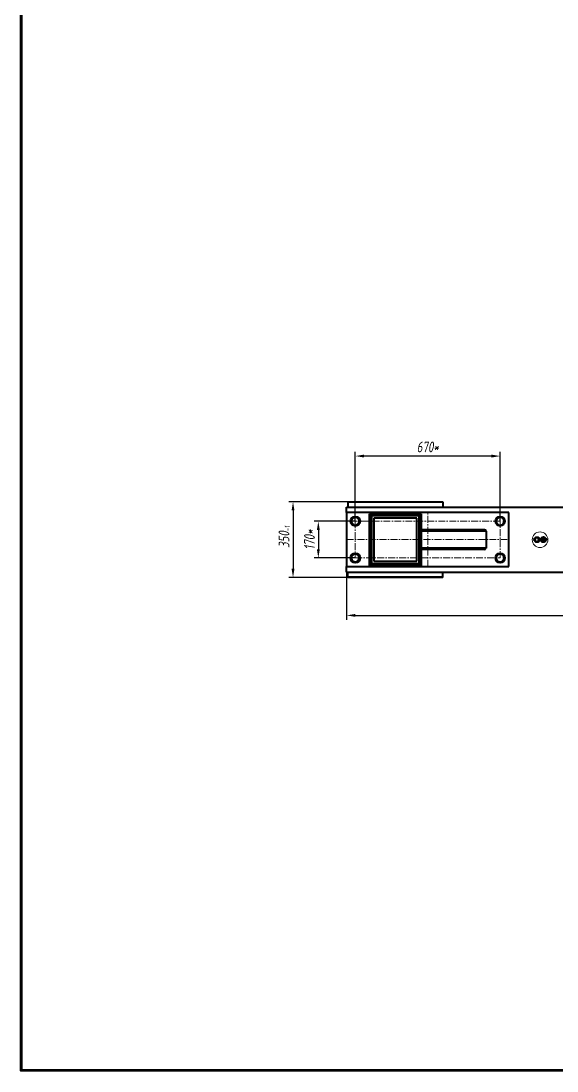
# Model space of a CAD drawing. Header units: millimetres. Extents: x 46486 to 69721, y 30372 to 52690.
# Drawn here: x 58041 to 60520, y 30372 to 35233 of the extents above; entities that cross this region are included whole.
import ezdxf

# ---------------------------------------------------------------- set-up
doc = ezdxf.new("R2010")
doc.units = ezdxf.units.MM
doc.linetypes.add('CENTER', pattern=[50.8, 31.75, -6.35, 6.35, -6.35])
doc.layers.add('РАЗМЕРЫ', color=7, linetype='Continuous', lineweight=18)
doc.styles.get("Standard").update_dxf_attribs({"font": 'simplex.shx', "width": 0.7, "oblique": 10})
doc.dimstyles.new('Stand10', dxfattribs={"dimtxt": 50, "dimasz": 40, "dimexe": 20, "dimexo": 0, "dimgap": 16, "dimtad": 1, "dimdec": 0, "dimzin": 0, "dimdsep": 46, "dimtxsty": 'Standard', "dimcen": 0, "dimadec": 0, "dimazin": 0, "dimtfac": 1, "dimtdec": 0, "dimtmove": 0, "dimatfit": 3, "dimfxl": 0.18, "dimtolj": 1, "dimtzin": 0, "dimarcsym": 0})
doc.dimstyles.new('Stand5', dxfattribs={"dimtxt": 25, "dimasz": 20, "dimexe": 10, "dimexo": 0, "dimgap": 8, "dimtad": 1, "dimdec": 0, "dimzin": 0, "dimdsep": 46, "dimtxsty": 'Standard', "dimcen": 0, "dimadec": 0, "dimazin": 0, "dimtfac": 1, "dimtdec": 0, "dimtmove": 0, "dimatfit": 3, "dimfxl": 0.18, "dimtolj": 1, "dimtzin": 0, "dimarcsym": 0})

# ---------------------------------------------------------------- blocks, each defined once
blk = doc.blocks.new('*D6524')
at = {"layer": 'РАЗМЕРЫ', "color": 0, "lineweight": 18, "insert": (59273.3, 32882), "char_height": 25, "attachment_point": 5, "rotation": 89.8985}
blk.add_mtext('\\A1;-1', dxfattribs=at)
blk = doc.blocks.new('*D6546')
at = {"layer": 'DEFPOINTS', "color": 0, "lineweight": 18}
for p in [(59587.2, 32916.8), (59416.2, 32746.8), (59587.2, 32746.8)]:
    blk.add_point(p, dxfattribs=at)
at = {"layer": 'РАЗМЕРЫ', "color": 0, "lineweight": -2}
for p, q in [((59587.2, 32916.8), (59396.2, 32916.8)), ((59416.2, 32876.8), (59416.2, 32786.8)), ((59587.2, 32746.8), (59396.2, 32746.8))]:
    blk.add_line(p, q, dxfattribs=at)
at = {"layer": 'РАЗМЕРЫ', "color": 0, "lineweight": 18}
for points in [[(59422.9, 32876.8), (59409.6, 32876.8), (59416.2, 32916.8)], [(59409.6, 32786.8), (59422.9, 32786.8), (59416.2, 32746.8)]]:
    blk.add_solid(points, dxfattribs=at)
at = {"layer": 'РАЗМЕРЫ', "color": 0, "lineweight": 18, "insert": (59375.2, 32831.8), "char_height": 50, "attachment_point": 5, "rotation": 90}
blk.add_mtext('\\A1;170*', dxfattribs=at)
blk = doc.blocks.new('*D6548')
at = {"layer": 'DEFPOINTS', "color": 0, "lineweight": 18}
for p in [(59587.2, 33218.6), (59587.2, 32916.8), (60257.2, 32916.8)]:
    blk.add_point(p, dxfattribs=at)
at = {"layer": 'РАЗМЕРЫ', "color": 0, "lineweight": -2}
for p, q in [((59587.2, 32916.8), (59587.2, 33238.6)), ((60217.2, 33218.6), (59627.2, 33218.6)), ((60257.2, 32916.8), (60257.2, 33238.6))]:
    blk.add_line(p, q, dxfattribs=at)
at = {"layer": 'РАЗМЕРЫ', "color": 0, "lineweight": 18}
for points in [[(59627.2, 33225.2), (59627.2, 33211.9), (59587.2, 33218.6)], [(60217.2, 33211.9), (60217.2, 33225.2), (60257.2, 33218.6)]]:
    blk.add_solid(points, dxfattribs=at)
at = {"layer": 'РАЗМЕРЫ', "color": 0, "lineweight": 18, "insert": (59922.2, 33261), "char_height": 50, "attachment_point": 5}
blk.add_mtext('\\A1;670*', dxfattribs=at)
blk = doc.blocks.new('*D6550')
at = {"layer": 'DEFPOINTS', "color": 0, "lineweight": 18}
for p in [(59552.2, 33007.3), (59299.1, 32656.9), (59552.2, 32656.9)]:
    blk.add_point(p, dxfattribs=at)
at = {"layer": 'РАЗМЕРЫ', "color": 0, "lineweight": -2}
for p, q in [((59552.2, 33007.3), (59279.1, 33007.3)), ((59299.1, 32967.3), (59299.1, 32696.9)), ((59552.2, 32656.9), (59279.1, 32656.9))]:
    blk.add_line(p, q, dxfattribs=at)
at = {"layer": 'РАЗМЕРЫ', "color": 0, "lineweight": 18}
for points in [[(59305.8, 32967.3), (59292.5, 32967.3), (59299.1, 33007.3)], [(59292.5, 32696.9), (59305.8, 32696.9), (59299.1, 32656.9)]]:
    blk.add_solid(points, dxfattribs=at)
at = {"layer": 'РАЗМЕРЫ', "color": 0, "lineweight": 18, "insert": (59257.1, 32832.1), "char_height": 50, "attachment_point": 5, "rotation": 90}
blk.add_mtext('\\A1;350', dxfattribs=at)
blk = doc.blocks.new('*D6557')
at = {"layer": 'DEFPOINTS', "color": 0, "lineweight": 18}
for p in [(59547.2, 32707.3), (62127.2, 32707.3), (62127.2, 32481)]:
    blk.add_point(p, dxfattribs=at)
at = {"layer": 'РАЗМЕРЫ', "color": 0, "lineweight": -2}
for p, q in [((59547.2, 32707.3), (59547.2, 32461)), ((62127.2, 32707.3), (62127.2, 32461)), ((59587.2, 32481), (62087.2, 32481))]:
    blk.add_line(p, q, dxfattribs=at)
at = {"layer": 'РАЗМЕРЫ', "color": 0, "lineweight": 18}
for points in [[(59587.2, 32487.6), (59587.2, 32474.3), (59547.2, 32481)], [(62087.2, 32474.3), (62087.2, 32487.6), (62127.2, 32481)]]:
    blk.add_solid(points, dxfattribs=at)
at = {"layer": 'РАЗМЕРЫ', "color": 0, "lineweight": 18, "insert": (60855.7, 32525), "char_height": 50, "attachment_point": 5}
blk.add_mtext('\\A1;2580', dxfattribs=at)

msp = doc.modelspace()

# ---------------------------------------------------------------- linework, layer by layer
at = {"color": 7, "linetype": 'Continuous', "lineweight": 40}
for p, q in [((59552.22, 33007.28), (59992.22, 33007.28)), ((59552.22, 33007.28), (59552.22, 33006.34)), ((59552.22, 33006.34), (59992.22, 33006.34)), ((59552.22, 33006.34), (59552.22, 32981.84)), ((59992.22, 33007.28), (59992.22, 33006.34)), ((59992.22, 33006.34), (59992.22, 32981.84)), ((59547.22, 32956.84), (59547.22, 32981.84)), ((59547.22, 32981.84), (60562.22, 32981.84)), ((59547.22, 32956.84), (59547.22, 32706.84)), ((60297.22, 32956.84), (59547.22, 32956.84)), ((60297.22, 32706.84), (60297.22, 32956.84)), ((59652.22, 32951.84), (59892.22, 32951.84)), ((59652.22, 32951.84), (59660.22, 32943.84)), ((59652.22, 32711.84), (59652.22, 32951.84)), ((59884.22, 32943.84), (59660.22, 32943.84)), ((59660.22, 32943.84), (59660.22, 32719.84)), ((59882.22, 32941.84), (59662.22, 32941.84)), ((59662.22, 32941.84), (59662.22, 32721.84)), ((59872.22, 32931.84), (59672.22, 32931.84)), ((59672.22, 32931.84), (59672.22, 32731.84)), ((59872.22, 32731.84), (59872.22, 32931.84)), ((59882.22, 32721.84), (59882.22, 32941.84)), ((59884.22, 32943.84), (59892.22, 32951.84)), ((59884.22, 32719.84), (59884.22, 32943.84)), ((59892.22, 32951.84), (59892.22, 32711.84)), ((60185.32, 32876.84), (59892.22, 32876.84)), ((60192.06, 32870.84), (59892.22, 32870.84)), ((60192.06, 32870.84), (60192.06, 32792.84)), ((60448.59, 32833.84), (60456.32, 32833.84)), ((60465.85, 32832.04), (60448.59, 32832.04)), ((60452.19, 32830.24), (60462.25, 32830.24)), ((60462.25, 32828.44), (60452.19, 32828.44)), ((60455.79, 32826.64), (60458.65, 32826.64)), ((60458.65, 32824.84), (60455.79, 32824.84)), ((60456.32, 32837.94), (60456.32, 32833.84)), ((60458.12, 32837.94), (60458.12, 32833.84)), ((60458.12, 32833.84), (60465.85, 32833.84)), ((60192.06, 32792.84), (59892.22, 32792.84)), ((60185.32, 32786.84), (59892.22, 32786.84)), ((59652.22, 32711.84), (59660.22, 32719.84)), ((59660.22, 32719.84), (59884.22, 32719.84)), ((59662.22, 32721.84), (59882.22, 32721.84)), ((59672.22, 32731.84), (59872.22, 32731.84)), ((59884.22, 32719.84), (59892.22, 32711.84)), ((59547.22, 32681.84), (59547.22, 32706.84)), ((59547.22, 32706.84), (60297.22, 32706.84)), ((59547.22, 32681.84), (60562.22, 32681.84)), ((59552.22, 32657.33), (59552.22, 32681.84)), ((59892.22, 32711.84), (59652.22, 32711.84)), ((59992.22, 32657.33), (59992.22, 32681.84)), ((59992.22, 32657.33), (59552.22, 32657.33)), ((59552.22, 32656.39), (59552.22, 32657.33)), ((59992.22, 32656.39), (59552.22, 32656.39)), ((59992.22, 32656.39), (59992.22, 32657.33))]:
    msp.add_line(p, q, dxfattribs=at)
for centre, radius in [((59587.22, 32916.84), 22), ((60257.22, 32916.84), 22), ((60427.22, 32831.84), 12), ((60457.22, 32831.84), 12.5), ((59587.22, 32746.84), 22), ((60257.22, 32746.84), 22)]:
    msp.add_circle(centre, radius, dxfattribs=at)
at = {"color": 7, "linetype": 'Continuous', "lineweight": 18}
msp.add_circle((60441.83, 32831.23), 36.35, dxfattribs=at)
at = {"color": 7, "linetype": 'Continuous', "lineweight": 40}
for centre, radius, start, end in [((59587.22, 32916.84), 18, 120, 180), ((59587.22, 32916.84), 18, 180, 240), ((59587.22, 32916.84), 18, 60, 120), ((59587.22, 32916.84), 18, 0, 60), ((59587.22, 32916.84), 18, 300, 0), ((60257.22, 32916.84), 18, 156.8699, 216.8699), ((60257.22, 32916.84), 18, 96.8699, 156.8699), ((60257.22, 32916.84), 18, 36.8699, 96.8699), ((60257.22, 32916.84), 18, 276.8699, 336.8699), ((60257.22, 32916.84), 18, 336.8699, 36.8699), ((59587.22, 32916.84), 18, 240, 300), ((60257.22, 32916.84), 18, 216.8699, 276.8699), ((60427.22, 32831.84), 9, 120, 180), ((60427.22, 32831.84), 9, 180, 240), ((60427.22, 32831.84), 9, 60, 120), ((60427.22, 32831.84), 9, 240, 300), ((60427.22, 32831.84), 9, 0, 60), ((60427.22, 32831.84), 9, 300, 0), ((60448.59, 32832.94), 0.9, 90, 180), ((60448.59, 32832.94), 0.9, 180, 270), ((60452.19, 32829.34), 0.9, 90, 180), ((60452.19, 32829.34), 0.9, 180, 270), ((60455.79, 32825.74), 0.9, 90, 180), ((60455.79, 32825.74), 0.9, 180, 270), ((60457.22, 32837.94), 0.9, 90, 180), ((60457.22, 32837.94), 0.9, 0, 90), ((60458.65, 32825.74), 0.9, 0, 90), ((60458.65, 32825.74), 0.9, 270, 0), ((60462.25, 32829.34), 0.9, 0, 90), ((60462.25, 32829.34), 0.9, 270, 0), ((60465.85, 32832.94), 0.9, 0, 90), ((60465.85, 32832.94), 0.9, 270, 0), ((59587.22, 32746.84), 18, 70.86263, 130.86263), ((59587.22, 32746.84), 18, 10.86263, 70.86263), ((60257.22, 32746.84), 18, 83.31178, 143.31178), ((60257.22, 32746.84), 18, 23.31178, 83.31178), ((59587.22, 32746.84), 18, 130.86263, 190.86263), ((59587.22, 32746.84), 18, 190.86263, 250.86263), ((59587.22, 32746.84), 18, 250.86263, 310.86263), ((59587.22, 32746.84), 18, 310.86263, 10.86263), ((60257.22, 32746.84), 18, 143.31178, 203.31178), ((60257.22, 32746.84), 18, 203.31178, 263.31178), ((60257.22, 32746.84), 18, 263.31178, 323.31178), ((60257.22, 32746.84), 18, 323.31178, 23.31178)]:
    msp.add_arc(centre, radius, start, end, dxfattribs=at)
for centre, start_param, end_param in [((60185.32, 32870.84), 3.1415927, 4.712389), ((60185.32, 32792.84), 1.5707963, 3.1415927)]:
    msp.add_ellipse(centre, major_axis=(-6.75, 0), ratio=0.8892878, start_param=start_param, end_param=end_param, dxfattribs=at)
for points, knots in [([(59578.22, 32932.42), (59578.01, 32932.3), (59576.39, 32931.37), (59573.35, 32929.61), (59570.61, 32928.03), (59569.22, 32927.23)], [0, 0, 0, 0, 0.0701071, 0.5307932, 1, 1, 1, 1]), ([(59569.22, 32927.23), (59569.22, 32926.46), (59569.22, 32924.39), (59569.22, 32920.93), (59569.22, 32918.21), (59569.22, 32916.84)], [0, 0, 0, 0, 0.2266598, 0.6108508, 1, 1, 1, 1]), ([(59569.22, 32916.84), (59569.22, 32915.98), (59569.22, 32913.8), (59569.22, 32910.31), (59569.22, 32907.74), (59569.22, 32906.44)], [0, 0, 0, 0, 0.2441807, 0.6200371, 1, 1, 1, 1]), ([(59587.22, 32937.62), (59585.76, 32936.78), (59582.81, 32935.07), (59579.76, 32933.31), (59578.22, 32932.42)], [0, 0, 0, 0, 0.495458, 1, 1, 1, 1]), ([(59596.22, 32932.42), (59596.01, 32932.55), (59594.39, 32933.48), (59591.35, 32935.24), (59588.61, 32936.82), (59587.22, 32937.62)], [0, 0, 0, 0, 0.0701071, 0.5307932, 1, 1, 1, 1]), ([(59605.22, 32927.23), (59603.76, 32928.07), (59600.81, 32929.78), (59597.76, 32931.54), (59596.22, 32932.42)], [0, 0, 0, 0, 0.495458, 1, 1, 1, 1]), ([(59605.22, 32916.84), (59605.22, 32918.19), (59605.22, 32920.91), (59605.22, 32924.37), (59605.22, 32926.46), (59605.22, 32927.23)], [0, 0, 0, 0, 0.3838711, 0.7733407, 1, 1, 1, 1]), ([(59605.22, 32906.44), (59605.22, 32907.72), (59605.22, 32910.29), (59605.22, 32913.78), (59605.22, 32915.98), (59605.22, 32916.84)], [0, 0, 0, 0, 0.3761823, 0.7558189, 1, 1, 1, 1]), ([(60240.67, 32923.91), (60240.57, 32923.68), (60239.84, 32921.97), (60238.46, 32918.73), (60237.22, 32915.82), (60236.59, 32914.35)], [0, 0, 0, 0, 0.0701071, 0.5307932, 1, 1, 1, 1]), ([(60236.59, 32914.35), (60237.05, 32913.74), (60238.29, 32912.08), (60240.37, 32909.31), (60242, 32907.13), (60242.82, 32906.04)], [0, 0, 0, 0, 0.2266598, 0.6108508, 1, 1, 1, 1]), ([(60244.75, 32933.46), (60244.09, 32931.91), (60242.75, 32928.78), (60241.37, 32925.54), (60240.67, 32923.91)], [0, 0, 0, 0, 0.495458, 1, 1, 1, 1]), ([(60255.07, 32934.71), (60254.83, 32934.68), (60252.97, 32934.45), (60249.48, 32934.03), (60246.34, 32933.66), (60244.75, 32933.46)], [0, 0, 0, 0, 0.0701071, 0.5307932, 1, 1, 1, 1]), ([(60265.39, 32935.95), (60263.71, 32935.75), (60260.33, 32935.34), (60256.83, 32934.92), (60255.07, 32934.71)], [0, 0, 0, 0, 0.495458, 1, 1, 1, 1]), ([(60271.62, 32927.64), (60270.81, 32928.72), (60269.18, 32930.89), (60267.1, 32933.66), (60265.85, 32935.34), (60265.39, 32935.95)], [0, 0, 0, 0, 0.3838711, 0.7733407, 1, 1, 1, 1]), ([(60269.69, 32900.21), (60270.36, 32901.76), (60271.7, 32904.89), (60273.08, 32908.13), (60273.78, 32909.77)], [0, 0, 0, 0, 0.495458, 1, 1, 1, 1]), ([(60277.86, 32919.32), (60277.09, 32920.35), (60275.55, 32922.4), (60273.45, 32925.2), (60272.14, 32926.95), (60271.62, 32927.64)], [0, 0, 0, 0, 0.3761823, 0.7558189, 1, 1, 1, 1]), ([(60273.78, 32909.77), (60273.87, 32909.99), (60274.61, 32911.71), (60275.99, 32914.94), (60277.23, 32917.85), (60277.86, 32919.32)], [0, 0, 0, 0, 0.0701071, 0.5307932, 1, 1, 1, 1]), ([(59569.22, 32906.44), (59570.69, 32905.6), (59573.64, 32903.9), (59576.68, 32902.14), (59578.22, 32901.25)], [0, 0, 0, 0, 0.495458, 1, 1, 1, 1]), ([(59578.22, 32901.25), (59578.44, 32901.12), (59580.05, 32900.19), (59583.1, 32898.43), (59585.84, 32896.85), (59587.22, 32896.05)], [0, 0, 0, 0, 0.0701071, 0.5307932, 1, 1, 1, 1]), ([(59587.22, 32896.05), (59588.69, 32896.9), (59591.64, 32898.6), (59594.68, 32900.36), (59596.22, 32901.25)], [0, 0, 0, 0, 0.495458, 1, 1, 1, 1]), ([(59596.22, 32901.25), (59596.44, 32901.37), (59598.05, 32902.3), (59601.1, 32904.06), (59603.84, 32905.65), (59605.22, 32906.44)], [0, 0, 0, 0, 0.0701071, 0.5307932, 1, 1, 1, 1]), ([(60242.82, 32906.04), (60243.34, 32905.35), (60244.65, 32903.61), (60246.74, 32900.81), (60248.28, 32898.76), (60249.06, 32897.72)], [0, 0, 0, 0, 0.2441807, 0.6200371, 1, 1, 1, 1]), ([(60249.06, 32897.72), (60250.73, 32897.92), (60254.12, 32898.33), (60257.61, 32898.75), (60259.38, 32898.97)], [0, 0, 0, 0, 0.495458, 1, 1, 1, 1]), ([(60259.38, 32898.97), (60259.62, 32899), (60261.47, 32899.22), (60264.97, 32899.64), (60268.11, 32900.02), (60269.69, 32900.21)], [0, 0, 0, 0, 0.0701071, 0.5307932, 1, 1, 1, 1]), ([(60422.72, 32839.63), (60422.62, 32839.57), (60421.81, 32839.1), (60420.29, 32838.22), (60418.92, 32837.43), (60418.22, 32837.03)], [0, 0, 0, 0, 0.07009, 0.5307844, 1, 1, 1, 1]), ([(60418.22, 32837.03), (60418.22, 32836.19), (60418.22, 32834.49), (60418.22, 32832.72), (60418.22, 32831.84)], [0, 0, 0, 0, 0.495458, 1, 1, 1, 1]), ([(60418.22, 32831.84), (60418.22, 32831.71), (60418.22, 32830.78), (60418.22, 32829.02), (60418.22, 32827.44), (60418.22, 32826.64)], [0, 0, 0, 0, 0.07009003, 0.53078443, 1, 1, 1, 1]), ([(60418.22, 32826.64), (60418.51, 32826.47), (60419.98, 32825.63), (60421.5, 32824.75), (60422.72, 32824.04)], [0, 0, 0, 0, 0.1963527, 1, 1, 1, 1]), ([(60427.22, 32842.23), (60426.49, 32841.81), (60425.02, 32840.96), (60423.49, 32840.07), (60422.72, 32839.63)], [0, 0, 0, 0, 0.495458, 1, 1, 1, 1]), ([(60422.72, 32824.04), (60423.06, 32823.85), (60424.58, 32822.97), (60426.07, 32822.11), (60427.22, 32821.44)], [0, 0, 0, 0, 0.2203639, 1, 1, 1, 1]), ([(60431.72, 32839.63), (60430.5, 32840.34), (60428.98, 32841.22), (60427.51, 32842.06), (60427.22, 32842.23)], [0, 0, 0, 0, 0.8036473, 1, 1, 1, 1]), ([(60427.22, 32821.44), (60427.95, 32821.87), (60429.43, 32822.72), (60430.95, 32823.6), (60431.72, 32824.04)], [0, 0, 0, 0, 0.495458, 1, 1, 1, 1]), ([(60436.22, 32837.03), (60435.07, 32837.7), (60433.58, 32838.56), (60432.06, 32839.44), (60431.72, 32839.63)], [0, 0, 0, 0, 0.7796361, 1, 1, 1, 1]), ([(60431.72, 32824.04), (60431.83, 32824.1), (60432.64, 32824.57), (60434.16, 32825.45), (60435.53, 32826.24), (60436.22, 32826.64)], [0, 0, 0, 0, 0.07009, 0.5307844, 1, 1, 1, 1]), ([(60436.22, 32831.84), (60436.22, 32831.96), (60436.22, 32832.89), (60436.22, 32834.65), (60436.22, 32836.23), (60436.22, 32837.03)], [0, 0, 0, 0, 0.07009, 0.5307844, 1, 1, 1, 1]), ([(60436.22, 32826.64), (60436.22, 32827.48), (60436.22, 32829.19), (60436.22, 32830.95), (60436.22, 32831.84)], [0, 0, 0, 0, 0.495458, 1, 1, 1, 1]), ([(59583.31, 32767.25), (59582.03, 32766.14), (59579.45, 32763.92), (59576.79, 32761.61), (59575.45, 32760.45)], [0, 0, 0, 0, 0.495458, 1, 1, 1, 1]), ([(59593.12, 32763.84), (59592.89, 32763.92), (59591.13, 32764.53), (59587.81, 32765.69), (59584.82, 32766.73), (59583.31, 32767.25)], [0, 0, 0, 0, 0.0701071, 0.5307932, 1, 1, 1, 1]), ([(59602.94, 32760.43), (59601.35, 32760.99), (59598.13, 32762.1), (59594.8, 32763.26), (59593.12, 32763.84)], [0, 0, 0, 0, 0.49545796, 1, 1, 1, 1]), ([(60249, 32765.92), (60247.99, 32764.57), (60245.95, 32761.84), (60243.85, 32759.02), (60242.79, 32757.59)], [0, 0, 0, 0, 0.495458, 1, 1, 1, 1]), ([(60259.32, 32764.71), (60259.08, 32764.74), (60257.22, 32764.96), (60253.73, 32765.37), (60250.58, 32765.74), (60249, 32765.92)], [0, 0, 0, 0, 0.0701071, 0.5307932, 1, 1, 1, 1]), ([(60269.64, 32763.5), (60267.97, 32763.7), (60264.58, 32764.1), (60261.08, 32764.51), (60259.32, 32764.71)], [0, 0, 0, 0, 0.495458, 1, 1, 1, 1]), ([(60273.75, 32753.96), (60273.22, 32755.2), (60272.14, 32757.7), (60270.77, 32760.88), (60269.95, 32762.8), (60269.64, 32763.5)], [0, 0, 0, 0, 0.3838711, 0.7733407, 1, 1, 1, 1]), ([(59575.45, 32760.45), (59575.26, 32760.29), (59573.85, 32759.07), (59571.19, 32756.77), (59568.8, 32754.7), (59567.59, 32753.65)], [0, 0, 0, 0, 0.0701071, 0.5307932, 1, 1, 1, 1]), ([(59567.59, 32753.65), (59567.73, 32752.9), (59568.12, 32750.86), (59568.78, 32747.46), (59569.29, 32744.79), (59569.55, 32743.44)], [0, 0, 0, 0, 0.2266598, 0.6108508, 1, 1, 1, 1]), ([(59569.55, 32743.44), (59569.71, 32742.6), (59570.12, 32740.46), (59570.78, 32737.03), (59571.26, 32734.51), (59571.5, 32733.24)], [0, 0, 0, 0, 0.2441807, 0.6200371, 1, 1, 1, 1]), ([(59571.5, 32733.24), (59573.1, 32732.68), (59576.32, 32731.57), (59579.64, 32730.41), (59581.32, 32729.83)], [0, 0, 0, 0, 0.495458, 1, 1, 1, 1]), ([(59581.32, 32729.83), (59581.56, 32729.75), (59583.32, 32729.14), (59586.64, 32727.99), (59589.63, 32726.95), (59591.14, 32726.42)], [0, 0, 0, 0, 0.0701071, 0.5307932, 1, 1, 1, 1]), ([(59591.14, 32726.42), (59592.42, 32727.53), (59594.99, 32729.76), (59597.66, 32732.06), (59599, 32733.22)], [0, 0, 0, 0, 0.495458, 1, 1, 1, 1]), ([(59599, 32733.22), (59599.19, 32733.38), (59600.6, 32734.61), (59603.26, 32736.91), (59605.65, 32738.98), (59606.86, 32740.02)], [0, 0, 0, 0, 0.0701071, 0.5307932, 1, 1, 1, 1]), ([(59604.9, 32750.23), (59604.65, 32751.55), (59604.13, 32754.23), (59603.48, 32757.63), (59603.09, 32759.68), (59602.94, 32760.43)], [0, 0, 0, 0, 0.3838711, 0.7733407, 1, 1, 1, 1]), ([(59606.86, 32740.02), (59606.62, 32741.28), (59606.13, 32743.8), (59605.48, 32747.23), (59605.06, 32749.39), (59604.9, 32750.23)], [0, 0, 0, 0, 0.3761823, 0.7558189, 1, 1, 1, 1]), ([(60242.79, 32757.59), (60242.64, 32757.39), (60241.53, 32755.9), (60239.43, 32753.08), (60237.53, 32750.54), (60236.58, 32749.26)], [0, 0, 0, 0, 0.0701071, 0.5307932, 1, 1, 1, 1]), ([(60236.58, 32749.26), (60236.88, 32748.55), (60237.7, 32746.65), (60239.08, 32743.47), (60240.15, 32740.97), (60240.69, 32739.71)], [0, 0, 0, 0, 0.2266598, 0.6108508, 1, 1, 1, 1]), ([(60240.69, 32739.71), (60241.03, 32738.92), (60241.9, 32736.92), (60243.28, 32733.72), (60244.29, 32731.36), (60244.81, 32730.17)], [0, 0, 0, 0, 0.2441807, 0.6200371, 1, 1, 1, 1]), ([(60244.81, 32730.17), (60246.48, 32729.97), (60249.87, 32729.58), (60253.36, 32729.17), (60255.13, 32728.96)], [0, 0, 0, 0, 0.495458, 1, 1, 1, 1]), ([(60255.13, 32728.96), (60255.37, 32728.93), (60257.22, 32728.71), (60260.72, 32728.3), (60263.86, 32727.93), (60265.45, 32727.75)], [0, 0, 0, 0, 0.0701071, 0.5307932, 1, 1, 1, 1]), ([(60265.45, 32727.75), (60266.46, 32729.1), (60268.49, 32731.83), (60270.6, 32734.66), (60271.66, 32736.08)], [0, 0, 0, 0, 0.495458, 1, 1, 1, 1]), ([(60271.66, 32736.08), (60271.8, 32736.28), (60272.92, 32737.78), (60275.02, 32740.6), (60276.91, 32743.13), (60277.87, 32744.42)], [0, 0, 0, 0, 0.0701071, 0.5307932, 1, 1, 1, 1]), ([(60277.87, 32744.42), (60277.36, 32745.59), (60276.34, 32747.95), (60274.96, 32751.16), (60274.09, 32753.17), (60273.75, 32753.96)], [0, 0, 0, 0, 0.3761823, 0.7558189, 1, 1, 1, 1])]:
    msp.add_open_spline(points, degree=3, knots=knots, dxfattribs=at)
at = {"layer": 'РАЗМЕРЫ', "color": 0, "linetype": 'CENTER', "lineweight": 18}
for p, q in [((59922.22, 32706.84), (59922.22, 32956.84)), ((59587.22, 32916.84), (59587.22, 32746.84)), ((60257.22, 32916.84), (59587.22, 32916.84)), ((60257.22, 32746.84), (60257.22, 32916.84)), ((59547.22, 32831.84), (60297.22, 32831.84)), ((59587.22, 32746.84), (60257.22, 32746.84))]:
    msp.add_line(p, q, dxfattribs=at)
at = {"layer": 'РАЗМЕРЫ', "color": 0, "lineweight": 200}
msp.add_lwpolyline([(58040.73, 40885.86), (69720.91, 40882.16), (69720.91, 30371.85), (58040.73, 30375.55)], close=True, dxfattribs=at)

# ---------------------------------------------------------------- dimensions: what is measured, and where the dimension line sits
at = {"layer": 'РАЗМЕРЫ', "lineweight": 18}
for base, p1, p2, angle, text, picture, middle in [((59587.22, 33218.56), (60257.22, 32916.84), (59587.22, 32916.84), 180, '670*', '*D6548', (59922.22, 33261)), ((59416.22, 32746.84), (59587.22, 32916.84), (59587.22, 32746.84), 270, '170*', '*D6546', (59375.22, 32831.84))]:
    dim = msp.add_linear_dim(base=base, p1=p1, p2=p2, angle=angle, text=text, dimstyle='Stand10', dxfattribs=at)
    dim.commit()
    dim.dimension.update_dxf_attribs({"geometry": picture, "text_midpoint": middle})
at = {"layer": 'РАЗМЕРЫ', "color": 0, "lineweight": 18}
dim = msp.add_linear_dim(base=(59299.14, 32656.86), p1=(59552.22, 33007.28), p2=(59552.22, 32656.86), angle=90, dimstyle='Stand10', dxfattribs=at)
dim.commit()
dim.dimension.update_dxf_attribs({"geometry": '*D6550', "text_midpoint": (59257.11, 32832.07)})
dim = msp.add_radius_dim(center=(59293.74, 32844.13), mpoint=(59293.71, 32828.13), text='-1', dimstyle='Stand5', override={"dimse1": 1, "dimsd1": 1, "dimsd2": 1}, dxfattribs=at)
dim.commit()
dim.dimension.update_dxf_attribs({"geometry": '*D6524', "text_midpoint": (59293.81, 32881.97), "dimtype": 164})
dim = msp.add_linear_dim(base=(62127.22, 32480.98), p1=(59547.22, 32707.34), p2=(62127.22, 32707.34), angle=180, dimstyle='Stand10', dxfattribs=at)
dim.commit()
dim.dimension.update_dxf_attribs({"geometry": '*D6557', "text_midpoint": (60855.72, 32480.98), "dimtype": 160})

doc.saveas('drawing.dxf')
